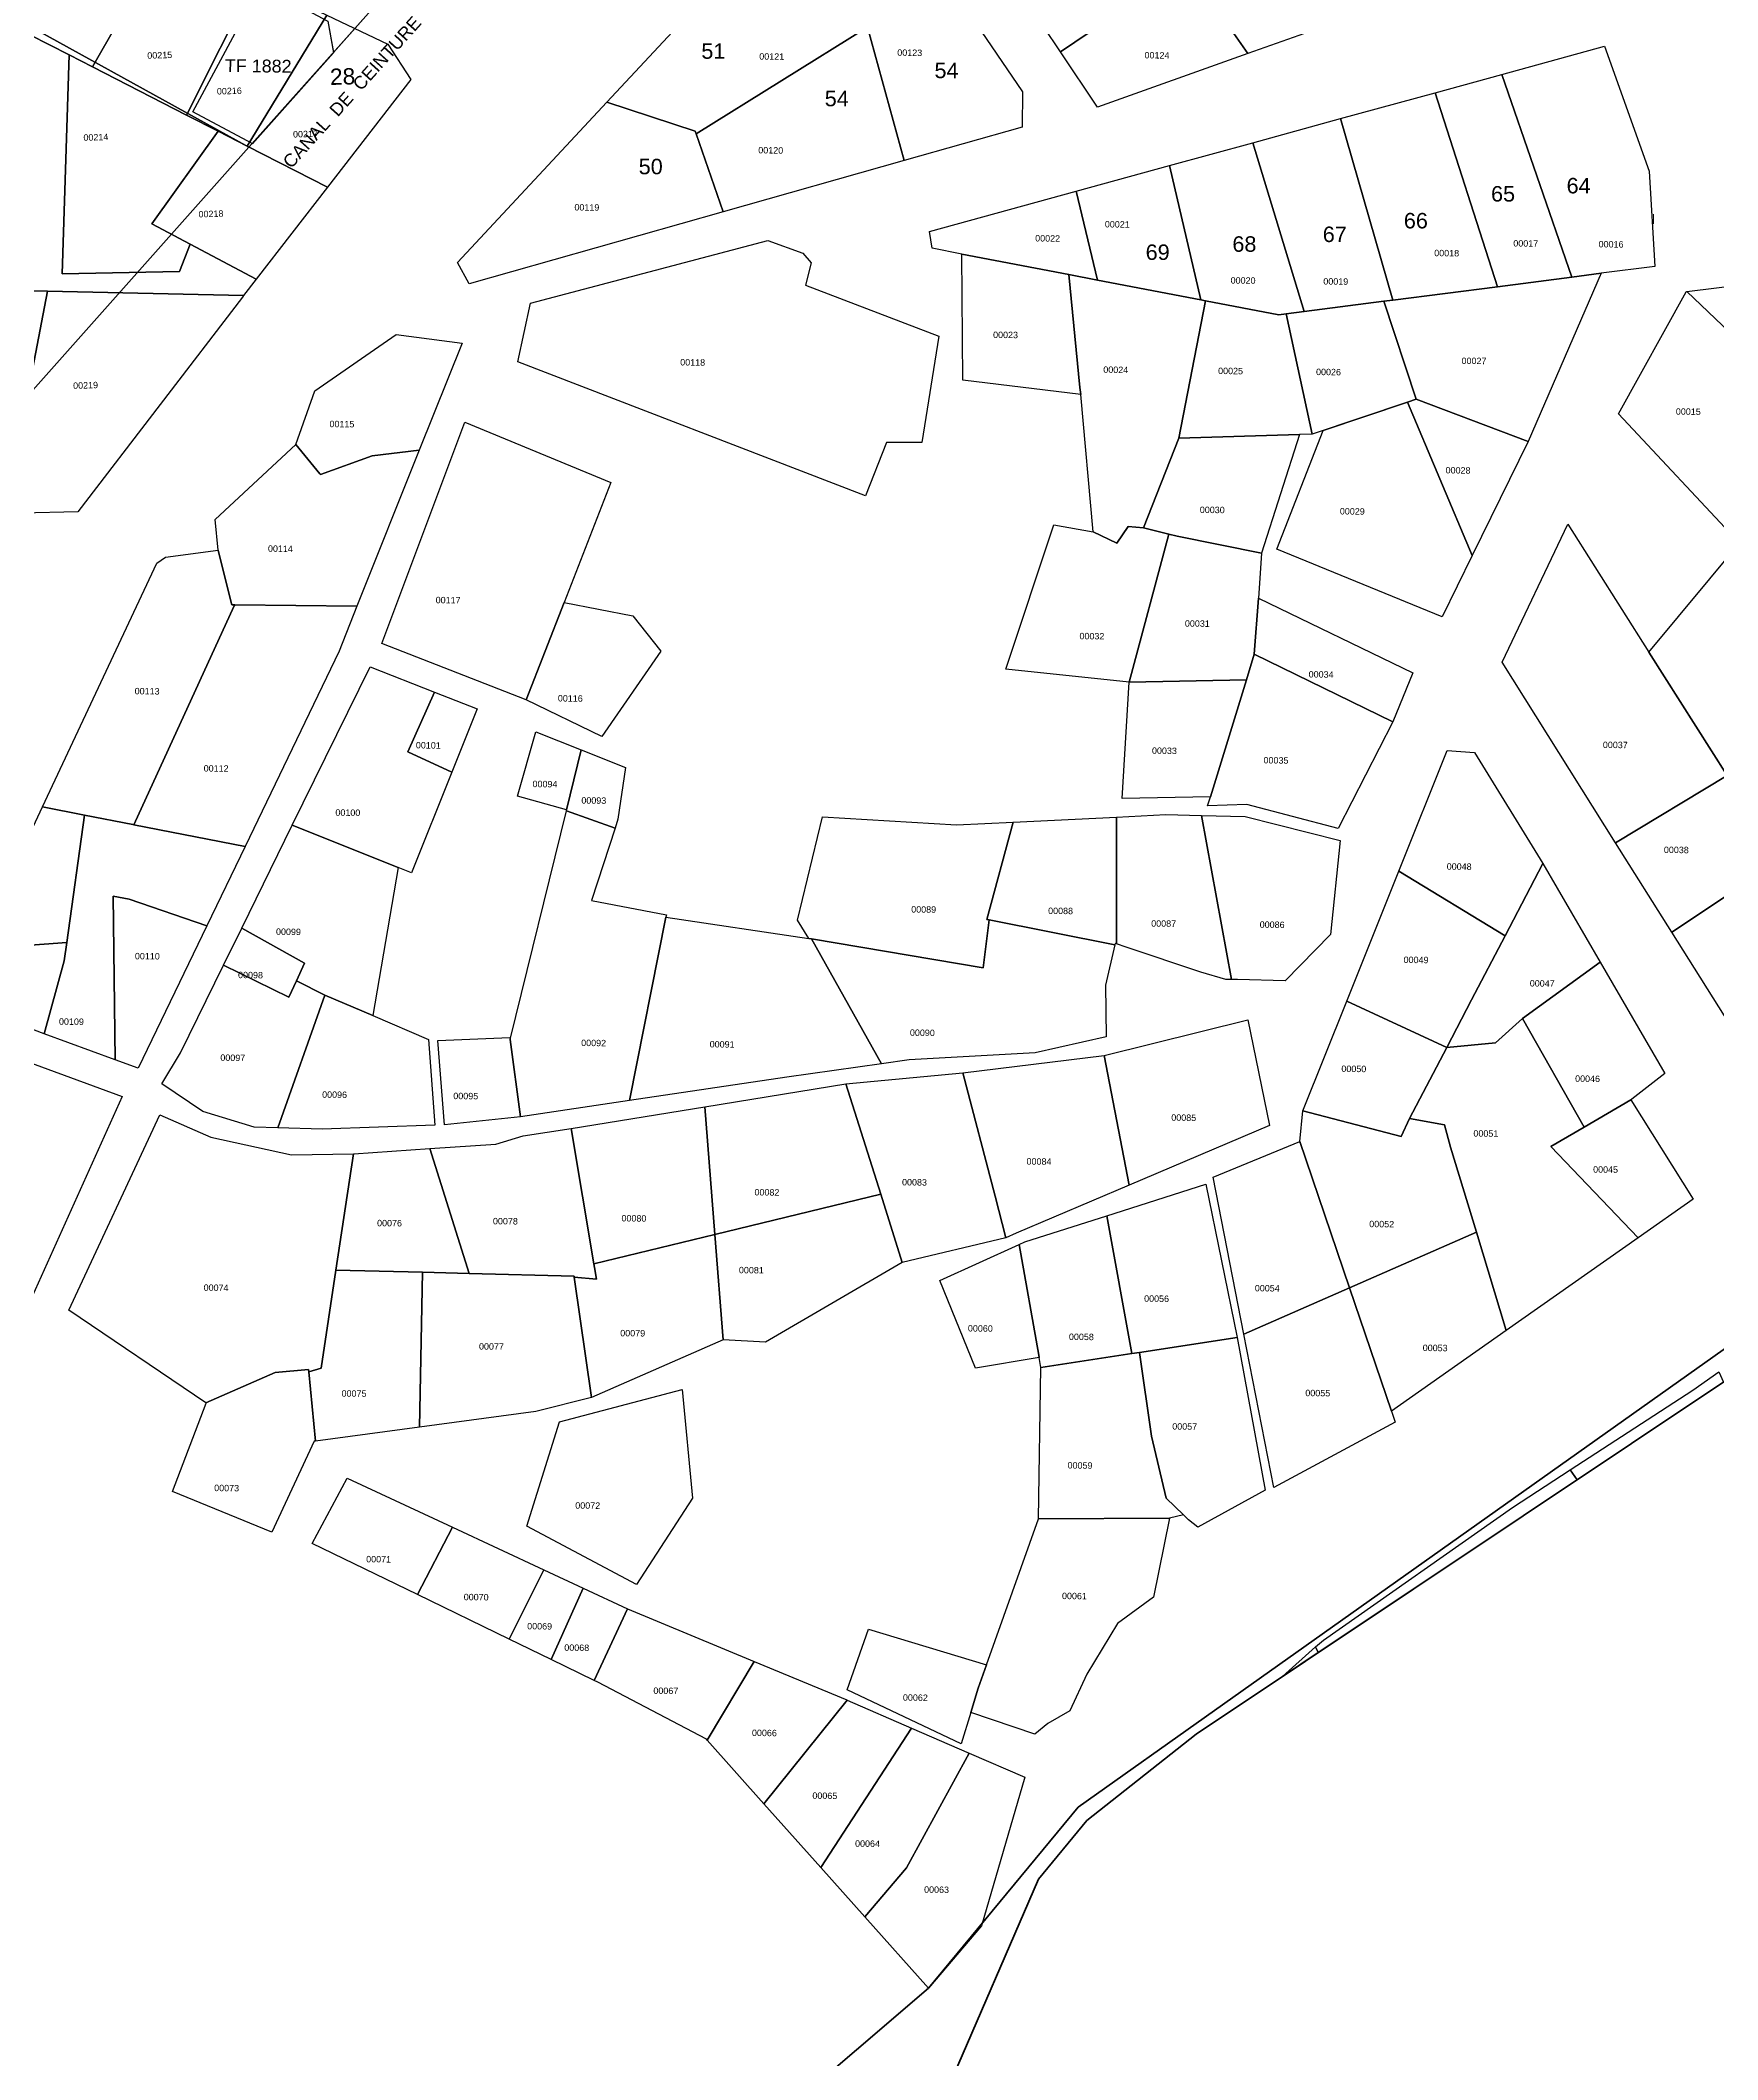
# Model space of a CAD drawing. Header units: metres. Extents: x 251686 to 255059, y 1627526 to 1631912.
# Drawn here: x 254120.2 to 254381.8, y 1627742.5 to 1628057.4 of the extents above; entities that cross this region are included whole.
import ezdxf
from ezdxf.enums import TextEntityAlignment as Align

# ---------------------------------------------------------------- set-up
doc = ezdxf.new("R2010")
doc.units = ezdxf.units.M
doc.header["$MEASUREMENT"] = 0
for name, color, linetype, lineweight in [('Limites des CA Rufisque', 5, 'Continuous', 53), ('limites_communes_2025', 7, 'Continuous', 0), ('Numero_TF', 7, 'Continuous', 0), ('Régularisation', 1, 'Continuous', 40)]:
    doc.layers.add(name, color=color, linetype=linetype, lineweight=lineweight)
for name, color, linetype in [('limites_parcelles', 7, 'Continuous'), ('limites_sections', 7, 'Continuous'), ('numero_lot', 7, 'Continuous'), ('numero_parcelle', 7, 'Continuous')]:
    doc.layers.add(name, color=color, linetype=linetype)
doc.styles.add('Style-Arial', font='arial.ttf')
doc.styles.add('style1', font='')
doc.styles.get('style1').set_extended_font_data('Times New Roman', bold=True)

# ---------------------------------------------------------------- blocks, each defined once
blk = doc.blocks.new('*U104')
at = {"layer": 'Numero_TF', "color": 4, "linetype": 'Continuous', "lineweight": 30}
for p, q in [((212.252401, -158.730959), (300.834114, -59.182559)), ((224.546909, -139.058767), (225.425174, -143.988265)), ((225.425174, -143.988265), (212.805221, -158.196477))]:
    blk.add_line(p, q, dxfattribs=at)
at = {"layer": 'Numero_TF', "color": 4, "linetype": 'Continuous', "lineweight": 30, "flags": 128}
for points in [[(203.507106, -153.208526), (214.11516, -133.458873), (224.546909, -139.058767), (225.416104, -143.937359), (300.834114, -59.182559), (256.526817, -65.87679), (256.527405, -65.880683), (270.879831, -63.82134), (268.54384, -68.187042), (258.149556, -87.57892), (244.843724, -80.44875), (254.637788, -64.971609), (176.898159, -21.601739), (127.183331, -107.474226), (151.240048, -125.04791), (212.252267, -158.730886), (212.752818, -158.168366), (203.507106, -153.208526)], [(69.128769, -148.536632), (88.824132, -180.495294), (93.112137, -207.361821), (94.212537, -224.464325), (93.583597, -243.398763), (126.698045, -273.716078), (126.778806, -273.539139), (133.053751, -259.774298), (144.36461, -235.001751), (212.252267, -158.730886), (151.240048, -125.04791), (127.183331, -107.474226), (117.0767, -126.139086), (98.453178, -134.943933), (69.128874, -148.526632), (69.12389, -148.532453), (69.128769, -148.536632)]]:
    blk.add_lwpolyline(points, close=True, dxfattribs=at)
at = {"layer": 'Numero_TF', "color": 4, "linetype": 'Continuous', "lineweight": 0, "style": 'Style-Arial'}
blk.add_text('CANAL  DE  CEINTURE', height=2, rotation=48.043163, dxfattribs=at).set_placement((217.341806, -160.837616), align=Align.TOP_LEFT)
blk.add_text('TF 1882', height=2, rotation=359.3981, dxfattribs=at).set_placement((208.482652, -146.997154))

msp = doc.modelspace()

# ---------------------------------------------------------------- linework, layer by layer
at = {"layer": 'Limites des CA Rufisque', "color": 1, "linetype": 'Continuous', "lineweight": 70, "extrusion": (4.73613e-08, -2.66677e-08, 1), "elevation": -0.031309, "flags": 128}
msp.add_lwpolyline([(254254.3961, 1628625.9535), (254251.157067, 1628819.123021), (254244.95067, 1628605.357237), (254530.959501, 1628477.754889), (254381.885013, 1628242.498279), (254651.876115, 1628047.603031), (254702.8976, 1628149.646), (254714.8038, 1628163.1398), (254729.8851, 1628173.8554), (254741.937757, 1628179.527217), (254745.582431, 1628185.089638), (254773.63346, 1628185.313333), (254773.9383, 1628185.3648), (255059.3394, 1628190.3528), (254884.8597, 1628290.4389), (254820.169, 1628325.7609), (254650.3061, 1628426.1705), (254597.1248, 1628455.9362), (254528.9207, 1628489.0054), (254260.5899, 1628602.7607), (254249.1013, 1628608.8357), (254254.3961, 1628625.9535)], close=True, dxfattribs=at)
at = {"layer": 'limites_communes_2025', "color": 3, "lineweight": 80, "flags": 128}
for points in [[(254538.1941, 1627952.0019), (254300.4655, 1627793.2515), (254283.3998, 1627779.7578), (254275.8592, 1627770.6296), (254219.5028, 1627640.4544), (254230.6154, 1627636.4856), (254247.2841, 1627626.5637), (254260.7779, 1627607.9106), (254271.8904, 1627587.6699), (254267.9217, 1627565.8417), (254274.352, 1627555.2142), (254241.25, 1627526.25), (254166.25, 1627601.25), (254038.75, 1627661.25), (253911.25, 1627698.75), (253791.25, 1627743.75), (253618.75, 1627803.75), (253468.75, 1627871.25), (253371.25, 1627908.75), (253303.75, 1627991.25), (253198.75, 1628051.25), (253108.75, 1628096.25), (252786.25, 1628193.75)], [(254300.4655, 1627793.2515), (254538.1941, 1627952.0019)], [(254283.3998, 1627779.7578), (254300.4655, 1627793.2515)], [(254275.8592, 1627770.6296), (254283.3998, 1627779.7578)], [(254219.5028, 1627640.4544), (254275.8592, 1627770.6296)]]:
    msp.add_lwpolyline(points, dxfattribs=at)
at = {"layer": 'limites_parcelles', "ltscale": 38, "flags": 128}
for points in [[(254279.297168, 1628055.578576), (254268.688851, 1628071.4364), (254287.640683, 1628085.060296), (254295.477554, 1628073.888629), (254298.962732, 1628068.911642), (254279.297168, 1628055.578576)], [(254323.139645, 1628073.559523), (254329.156926, 1628064.997136), (254328.824364, 1628062.526812), (254308.494027, 1628055.304654), (254303.401054, 1628062.581679), (254323.139645, 1628073.559523)], [(254222.491626, 1628042.794164), (254222.347584, 1628043.209457), (254208.553228, 1628047.722177), (254229.83793, 1628070.559599), (254249.151544, 1628059.666732), (254249.218695, 1628059.434965), (254222.491626, 1628042.794164)], [(254261.374385, 1628066.99983), (254273.350109, 1628049.353951), (254273.340324, 1628043.85232), (254254.924651, 1628038.634376), (254249.218695, 1628059.434965), (254261.374385, 1628066.99983)], [(254308.494027, 1628055.304654), (254285.044126, 1628046.978062), (254279.297168, 1628055.578576), (254298.962732, 1628068.911642), (254303.401054, 1628062.581679), (254308.494027, 1628055.304654)], [(254364.139985, 1628056.479754), (254371.103051, 1628036.999255), (254371.954928, 1628022.123985), (254363.613674, 1628021.048142), (254359.008613, 1628020.457907), (254348.090508, 1628052.078023), (254364.139985, 1628056.479754)], [(254222.491626, 1628042.794164), (254226.716904, 1628030.644414), (254187.085057, 1628019.412389), (254185.257068, 1628022.726282), (254208.553228, 1628047.722177), (254222.347584, 1628043.209457), (254222.491626, 1628042.794164)], [(254331.117557, 1628016.868701), (254329.727345, 1628016.687785), (254317.283036, 1628015.078727), (254309.299413, 1628041.423623), (254322.954032, 1628045.173277), (254331.117557, 1628016.868701)], [(254317.283036, 1628015.078727), (254314.502629, 1628014.726547), (254313.315161, 1628014.574227), (254301.900725, 1628016.766231), (254301.177066, 1628016.902646), (254296.272483, 1628037.84659), (254309.299413, 1628041.423623), (254317.283036, 1628015.078727)], [(254285.073363, 1628020.000627), (254280.606004, 1628020.85795), (254263.904049, 1628024.053515), (254259.29198, 1628024.949703), (254258.86231, 1628027.575815), (254281.748757, 1628033.857182), (254285.073363, 1628020.000627)], [(254248.886023, 1627986.350497), (254194.678827, 1628007.227693), (254196.664174, 1628016.41288), (254233.648785, 1628026.192159), (254239.117958, 1628024.213421), (254240.427899, 1628022.676421), (254239.543371, 1628019.193616), (254260.31007, 1628011.270987), (254257.655153, 1627994.645286), (254252.182478, 1627994.655019), (254248.886023, 1627986.350497)], [(254280.606004, 1628020.85795), (254282.331372, 1628003.259257), (254282.454891, 1628002.158708), (254264.071739, 1628004.372758), (254263.904049, 1628024.053515), (254280.606004, 1628020.85795)], [(254398.049828, 1627998.082665), (254376.938035, 1628018.196404), (254394.23246, 1628020.366891), (254399.22892, 1628023.142208), (254407.489529, 1628008.95335), (254406.455548, 1628008.269896), (254398.049828, 1627998.082665)], [(254285.073363, 1628020.000627), (254301.177066, 1628016.902646), (254301.900725, 1628016.766231), (254297.741219, 1627995.346155), (254292.243653, 1627981.36051), (254289.850321, 1627981.567459), (254288.089008, 1627978.954895), (254284.38577, 1627980.718148), (254282.454891, 1628002.158708), (254282.331372, 1628003.259257), (254280.606004, 1628020.85795), (254285.073363, 1628020.000627)], [(254352.216231, 1627994.805279), (254334.738525, 1628001.409385), (254329.727345, 1628016.687785), (254331.117557, 1628016.868701), (254347.44284, 1628018.96311), (254359.008613, 1628020.457907), (254363.613674, 1628021.048142), (254352.216231, 1627994.805279)], [(254318.532761, 1627995.965514), (254316.563654, 1627995.911104), (254297.741219, 1627995.346155), (254301.900725, 1628016.766231), (254313.315161, 1628014.574227), (254314.502629, 1628014.726547), (254318.532761, 1627995.965514)], [(254334.738525, 1628001.409385), (254333.405761, 1628000.967763), (254318.532761, 1627995.965514), (254314.502629, 1628014.726547), (254317.283036, 1628015.078727), (254329.727345, 1628016.687785), (254334.738525, 1628001.409385)], [(254398.049828, 1627998.082665), (254385.178614, 1627978.946306), (254366.306202, 1627999.123627), (254376.860802, 1628018.186889), (254376.938035, 1628018.196404), (254398.049828, 1627998.082665)], [(254179.317328, 1627993.481587), (254171.989858, 1627992.58733), (254163.915563, 1627989.657825), (254163.819266, 1627989.783472), (254160.072781, 1627994.365191), (254163.021815, 1628002.699287), (254175.700892, 1628011.489027), (254185.977955, 1628010.17738), (254179.317328, 1627993.481587)], [(254343.507477, 1627977.041755), (254338.818922, 1627967.494598), (254313.028192, 1627978.04186), (254320.255588, 1627996.543571), (254333.405761, 1628000.967763), (254343.507477, 1627977.041755)], [(254201.899369, 1627969.70712), (254195.984622, 1627954.515715), (254173.453155, 1627963.310165), (254186.438634, 1627997.850937), (254209.171642, 1627988.409444), (254201.899369, 1627969.70712)], [(254179.317328, 1627993.481587), (254169.602729, 1627969.14683), (254150.550003, 1627969.344799), (254150.106012, 1627969.345589), (254148.591675, 1627975.351836), (254147.95909, 1627977.852833), (254147.485074, 1627982.679683), (254160.072781, 1627994.365191), (254163.819266, 1627989.783472), (254163.915563, 1627989.657825), (254171.989858, 1627992.58733), (254179.317328, 1627993.481587)], [(254310.62368, 1627977.389799), (254297.50165, 1627980.038484), (254296.208851, 1627980.3593), (254292.243653, 1627981.36051), (254297.741219, 1627995.346155), (254316.563654, 1627995.911104), (254310.62368, 1627977.389799)], [(254284.38577, 1627980.718148), (254288.089008, 1627978.954895), (254289.850321, 1627981.567459), (254292.243653, 1627981.36051), (254296.208851, 1627980.3593), (254290.019493, 1627957.292339), (254270.776937, 1627959.295573), (254278.249048, 1627981.81974), (254284.38577, 1627980.718148)], [(254371.027566, 1627961.993579), (254383.241688, 1627942.716086), (254365.859108, 1627932.25526), (254348.139843, 1627960.422398), (254358.380323, 1627981.957135), (254371.027566, 1627961.993579)], [(254310.62368, 1627977.389799), (254310.167226, 1627970.383248), (254309.495339, 1627961.639717), (254308.272099, 1627957.65561), (254290.019493, 1627957.292339), (254296.208851, 1627980.3593), (254297.50165, 1627980.038484), (254310.62368, 1627977.389799)], [(254120.582387, 1627937.845659), (254138.371065, 1627975.842962), (254139.762667, 1627976.805688), (254147.95909, 1627977.852833), (254148.591675, 1627975.351836), (254150.106012, 1627969.345589), (254150.550003, 1627969.344799), (254150.443539, 1627969.180904), (254134.80452, 1627935.06954), (254134.650157, 1627935.108423), (254127.10488, 1627936.569644), (254120.582387, 1627937.845659)], [(254169.602729, 1627969.14683), (254166.800809, 1627962.125146), (254152.14318, 1627931.689454), (254134.80452, 1627935.06954), (254150.443539, 1627969.180904), (254150.550003, 1627969.344799), (254169.602729, 1627969.14683)], [(254201.899369, 1627969.70712), (254212.628685, 1627967.612854), (254217.00097, 1627962.142038), (254207.78854, 1627948.809685), (254195.984622, 1627954.515715), (254201.899369, 1627969.70712)], [(254171.6611, 1627959.693846), (254181.692161, 1627955.737984), (254177.515573, 1627946.421565), (254184.401528, 1627943.282066), (254178.090089, 1627927.550853), (254176.016371, 1627928.374963), (254159.513532, 1627934.986987), (254171.6611, 1627959.693846)], [(254331.135716, 1627951.099837), (254322.573785, 1627934.484642), (254308.363037, 1627938.235593), (254302.233632, 1627938.024498), (254302.670461, 1627939.423264), (254308.272099, 1627957.65561), (254309.495339, 1627961.639717), (254331.135716, 1627951.099837)], [(254204.580356, 1627946.720903), (254211.486371, 1627944.006057), (254210.294444, 1627935.919788), (254209.847998, 1627934.540343), (254202.247023, 1627937.246774), (254202.276202, 1627937.372198), (254204.580356, 1627946.720903)], [(254354.512276, 1627929.042015), (254348.623785, 1627917.75963), (254332.049858, 1627927.81755), (254339.582976, 1627946.654539), (254343.858221, 1627946.318767), (254354.512276, 1627929.042015)], [(254389.04524, 1627927.947833), (254374.627279, 1627918.302156), (254365.859108, 1627932.25526), (254383.241688, 1627942.716086), (254391.673207, 1627929.419917), (254389.04524, 1627927.947833)], [(254209.847998, 1627934.540343), (254206.169828, 1627923.263679), (254217.844765, 1627921.0133), (254217.766862, 1627920.627358), (254212.117848, 1627892.038483), (254195.087215, 1627889.52064), (254193.477453, 1627901.569218), (254202.247023, 1627937.246774), (254209.847998, 1627934.540343)], [(254134.80452, 1627935.06954), (254152.14318, 1627931.689454), (254146.165847, 1627919.297245), (254134.079275, 1627923.459456), (254131.580269, 1627923.946501), (254131.891988, 1627898.416366), (254120.837955, 1627902.451264), (254123.937177, 1627913.825478), (254124.347693, 1627916.710701), (254127.10488, 1627936.569644), (254134.650157, 1627935.108423), (254134.80452, 1627935.06954)], [(254176.016371, 1627928.374963), (254172.046952, 1627905.294402), (254164.591616, 1627908.483174), (254160.146033, 1627910.730348), (254161.396014, 1627913.469297), (254151.628253, 1627918.940058), (254159.513532, 1627934.986987), (254176.016371, 1627928.374963)], [(254271.921748, 1627935.462711), (254267.802287, 1627920.277766), (254268.168943, 1627920.20955), (254267.219397, 1627912.730927), (254240.452773, 1627917.266718), (254240.076449, 1627917.325299), (254238.276609, 1627920.185497), (254242.166018, 1627936.268489), (254263.099027, 1627935.024758), (254271.921748, 1627935.462711)], [(254288.006832, 1627916.467894), (254287.823564, 1627916.535784), (254287.784561, 1627916.313857), (254268.168943, 1627920.20955), (254267.802287, 1627920.277766), (254271.921748, 1627935.462711), (254288.042022, 1627936.254463), (254288.006832, 1627916.467894)], [(254301.275374, 1627936.501184), (254305.940104, 1627910.944003), (254305.061773, 1627910.945566), (254301.164345, 1627912.062479), (254289.511649, 1627915.963313), (254288.006832, 1627916.467894), (254288.042022, 1627936.254463), (254295.735357, 1627936.636513), (254301.275374, 1627936.501184)], [(254305.940104, 1627910.944003), (254301.275374, 1627936.501184), (254308.070096, 1627936.334667), (254322.88897, 1627932.61159), (254321.386141, 1627917.952852), (254314.336987, 1627910.736029), (254306.905302, 1627910.942287), (254305.940104, 1627910.944003)], [(254348.623785, 1627917.75963), (254343.384226, 1627907.740504), (254339.510248, 1627900.334647), (254323.944699, 1627907.533777), (254332.049858, 1627927.81755), (254348.623785, 1627917.75963)], [(254363.461207, 1627913.611831), (254351.332328, 1627904.840416), (254347.107665, 1627901.054688), (254339.510248, 1627900.334647), (254343.384226, 1627907.740504), (254348.623785, 1627917.75963), (254354.512276, 1627929.042015), (254363.461207, 1627913.611831)], [(254396.927746, 1627915.299326), (254399.180508, 1627912.032938), (254384.579296, 1627902.464803), (254374.627279, 1627918.302156), (254389.04524, 1627927.947833), (254391.825291, 1627922.672888), (254396.927746, 1627915.299326)], [(254146.165847, 1627919.297245), (254135.480209, 1627897.106962), (254131.891988, 1627898.416366), (254131.580269, 1627923.946501), (254134.079275, 1627923.459456), (254146.165847, 1627919.297245)], [(254148.789939, 1627913.163549), (254151.628253, 1627918.940058), (254161.396014, 1627913.469297), (254160.146033, 1627910.730348), (254158.983263, 1627908.184284), (254148.789939, 1627913.163549)], [(254240.076449, 1627917.325299), (254240.452773, 1627917.266718), (254251.39249, 1627897.798451), (254236.611474, 1627895.672339), (254212.117848, 1627892.038483), (254217.766862, 1627920.627358), (254240.076449, 1627917.325299)], [(254287.784561, 1627916.313857), (254286.325623, 1627910.052294), (254286.436782, 1627902.002316), (254275.371127, 1627899.50282), (254255.717695, 1627898.41814), (254251.39249, 1627897.798451), (254240.452773, 1627917.266718), (254267.219397, 1627912.730927), (254268.168943, 1627920.20955), (254287.784561, 1627916.313857)], [(254120.837955, 1627902.451264), (254119.333224, 1627903.004105), (254106.862992, 1627908.527932), (254110.195978, 1627915.664496), (254124.347693, 1627916.710701), (254123.937177, 1627913.825478), (254120.837955, 1627902.451264)], [(254160.146033, 1627910.730348), (254164.591616, 1627908.483174), (254157.267563, 1627887.802279), (254153.580711, 1627887.92466), (254145.573838, 1627890.342252), (254139.162959, 1627894.677757), (254142.057434, 1627899.469661), (254148.789939, 1627913.163549), (254158.983263, 1627908.184284), (254160.146033, 1627910.730348)], [(254368.394026, 1627892.262452), (254368.249074, 1627892.16619), (254360.954221, 1627887.903321), (254351.332328, 1627904.840416), (254363.461207, 1627913.611831), (254373.535988, 1627896.249242), (254368.394026, 1627892.262452)], [(254181.765125, 1627888.222007), (254164.158703, 1627887.577679), (254157.267563, 1627887.802279), (254164.591616, 1627908.483174), (254172.046952, 1627905.294402), (254180.775407, 1627901.572505), (254181.765125, 1627888.222007)], [(254339.510248, 1627900.334647), (254333.718655, 1627889.264433), (254332.401007, 1627886.467692), (254317.09998, 1627890.442579), (254323.944699, 1627907.533777), (254339.510248, 1627900.334647)], [(254360.954221, 1627887.903321), (254355.756029, 1627884.862529), (254369.369049, 1627870.649856), (254348.794156, 1627856.169817), (254344.140255, 1627871.534451), (254340.129311, 1627884.803453), (254339.150954, 1627888.260615), (254333.718655, 1627889.264433), (254339.510248, 1627900.334647), (254347.107665, 1627901.054688), (254351.332328, 1627904.840416), (254360.954221, 1627887.903321)], [(254195.087215, 1627889.52064), (254183.270937, 1627888.277241), (254182.213278, 1627901.415515), (254193.429742, 1627901.878167), (254193.477453, 1627901.569218), (254195.087215, 1627889.52064)], [(254110.936907, 1627843.83288), (254100.69455, 1627848.377891), (254108.346054, 1627863.228387), (254113.062758, 1627872.321848), (254108.251945, 1627875.438353), (254110.986885, 1627882.788325), (254116.883409, 1627898.587839), (254132.962797, 1627892.671513), (254110.936907, 1627843.83288)], [(254270.792969, 1627870.62248), (254254.599724, 1627866.790474), (254251.25975, 1627877.432935), (254245.846689, 1627894.681061), (254264.091962, 1627896.347367), (254269.09612, 1627877.121305), (254270.792969, 1627870.62248)], [(254264.091962, 1627896.347367), (254286.103396, 1627899.068696), (254289.986191, 1627878.869775), (254272.367598, 1627871.382189), (254270.792969, 1627870.62248), (254269.09612, 1627877.121305), (254264.091962, 1627896.347367)], [(254333.718655, 1627889.264433), (254339.150954, 1627888.260615), (254340.129311, 1627884.803453), (254344.140255, 1627871.534451), (254324.357489, 1627862.853864), (254316.608918, 1627885.685009), (254317.09998, 1627890.442579), (254332.401007, 1627886.467692), (254333.718655, 1627889.264433)], [(254369.369049, 1627870.649856), (254355.756029, 1627884.862529), (254360.954221, 1627887.903321), (254368.249074, 1627892.16619), (254377.941106, 1627876.676772), (254369.369049, 1627870.649856)], [(254169.035844, 1627883.766111), (254166.320303, 1627865.6155), (254164.034496, 1627850.301817), (254162.103069, 1627849.726131), (254162.065113, 1627850.092975), (254156.823296, 1627849.658305), (254146.023897, 1627844.909416), (254124.679997, 1627859.338531), (254138.845478, 1627889.83301), (254146.821455, 1627886.324795), (254159.393116, 1627883.561264), (254169.035844, 1627883.766111)], [(254206.541994, 1627866.596036), (254206.637501, 1627866.026397), (254206.943155, 1627864.220926), (254203.468904, 1627864.48771), (254203.440274, 1627864.671149), (254187.080846, 1627865.086325), (254180.9382, 1627884.565364), (254191.228486, 1627885.261312), (254195.496998, 1627886.566395), (254203.008233, 1627887.67267), (254206.541994, 1627866.596036)], [(254169.035844, 1627883.766111), (254169.132364, 1627883.765939), (254180.9382, 1627884.565364), (254187.080846, 1627865.086325), (254179.793907, 1627865.273021), (254166.320303, 1627865.6155), (254169.035844, 1627883.766111)], [(254251.25975, 1627877.432935), (254254.599724, 1627866.790474), (254233.304554, 1627854.348291), (254226.703249, 1627854.726808), (254225.400509, 1627871.166507), (254251.25975, 1627877.432935)], [(254286.512631, 1627874.098205), (254301.954978, 1627879.031877), (254306.844588, 1627855.095835), (254291.619219, 1627852.767821), (254290.431699, 1627852.586545), (254286.512631, 1627874.098205)], [(254226.703249, 1627854.726808), (254206.167096, 1627845.748349), (254203.468904, 1627864.48771), (254206.943155, 1627864.220926), (254206.637501, 1627866.026397), (254206.541994, 1627866.596036), (254225.400509, 1627871.166507), (254226.703249, 1627854.726808)], [(254276.239385, 1627850.420778), (254275.962293, 1627852.004201), (254275.904947, 1627852.32282), (254272.847039, 1627869.605366), (254273.726074, 1627869.999535), (254286.512631, 1627874.098205), (254290.431699, 1627852.586545), (254276.239385, 1627850.420778)], [(254275.962293, 1627852.004201), (254266.046666, 1627850.31343), (254260.472805, 1627863.980944), (254272.847039, 1627869.605366), (254275.904947, 1627852.32282), (254275.962293, 1627852.004201)], [(254179.374547, 1627841.134076), (254163.126326, 1627838.952662), (254162.103069, 1627849.726131), (254164.034496, 1627850.301817), (254166.320303, 1627865.6155), (254179.793907, 1627865.273021), (254179.374547, 1627841.134076)], [(254206.167096, 1627845.748349), (254197.495717, 1627843.572764), (254179.374547, 1627841.134076), (254179.793907, 1627865.273021), (254187.080846, 1627865.086325), (254203.440274, 1627864.671149), (254203.468904, 1627864.48771), (254206.167096, 1627845.748349)], [(254330.905948, 1627843.615404), (254331.501298, 1627841.886634), (254312.565281, 1627831.727783), (254307.897598, 1627855.624823), (254324.357489, 1627862.853864), (254330.905948, 1627843.615404)], [(254298.484997, 1627827.428722), (254296.273817, 1627826.940402), (254275.869229, 1627826.812607), (254276.239385, 1627850.420778), (254290.431699, 1627852.586545), (254291.619219, 1627852.767821), (254293.497486, 1627839.73426), (254295.767755, 1627830.029947), (254298.484997, 1627827.428722)], [(254298.484997, 1627827.428722), (254295.767755, 1627830.029947), (254293.497486, 1627839.73426), (254291.619219, 1627852.767821), (254306.844588, 1627855.095835), (254311.232569, 1627831.315117), (254300.711241, 1627825.532968), (254299.275104, 1627826.664808), (254298.484997, 1627827.428722)], [(254162.103069, 1627849.726131), (254163.126326, 1627838.952662), (254162.9236, 1627838.933719), (254156.334948, 1627824.718366), (254140.8162, 1627831.096992), (254146.091392, 1627844.870688), (254146.023897, 1627844.909416), (254156.823296, 1627849.658305), (254162.065113, 1627850.092975), (254162.103069, 1627849.726131)], [(254381.947081, 1627849.759829), (254382.657479, 1627848.137658), (254359.874435, 1627832.923597), (254358.774327, 1627834.454337), (254377.917088, 1627846.890696), (254381.947081, 1627849.759829)], [(254196.064319, 1627825.661169), (254201.189526, 1627841.935004), (254220.280564, 1627846.997315), (254221.900927, 1627830.055146), (254213.16117, 1627816.56752), (254196.064319, 1627825.661169)], [(254359.874435, 1627832.923597), (254319.495139, 1627805.959112), (254319.074759, 1627806.852615), (254320.283163, 1627807.92184), (254349.758589, 1627828.601947), (254358.774327, 1627834.454337), (254359.874435, 1627832.923597)], [(254265.294837, 1627796.620606), (254266.450203, 1627800.431097), (254267.740337, 1627804.038656), (254275.869229, 1627826.812607), (254296.273817, 1627826.940402), (254293.771319, 1627814.609577), (254288.175507, 1627810.507771), (254283.393385, 1627802.620927), (254280.757814, 1627796.873013), (254277.308536, 1627794.900485), (254275.317309, 1627793.263184), (254265.294837, 1627796.620606)], [(254231.526932, 1627804.57601), (254224.198544, 1627792.31168), (254224.082961, 1627792.447014), (254207.149868, 1627801.356983), (254206.600186, 1627801.628217), (254211.793511, 1627812.786363), (254231.526932, 1627804.57601)], [(254267.740337, 1627804.038656), (254266.450203, 1627800.431097), (254265.294837, 1627796.620606), (254263.799711, 1627791.720041), (254246.054976, 1627800.139201), (254249.353473, 1627809.59231), (254267.740337, 1627804.038656)], [(254246.052126, 1627798.536972), (254233.051123, 1627782.40262), (254224.198544, 1627792.31168), (254231.526932, 1627804.57601), (254245.974979, 1627798.575717), (254246.052126, 1627798.536972)], [(254265.061563, 1627790.279647), (254255.300537, 1627772.40217), (254248.781504, 1627764.769368), (254241.903668, 1627772.474257), (254256.072831, 1627794.185395), (254265.061563, 1627790.279647)], [(254248.781504, 1627764.769368), (254255.300537, 1627772.40217), (254265.061563, 1627790.279647), (254273.741689, 1627786.519227), (254266.963354, 1627763.33749), (254258.712942, 1627753.642236), (254248.781504, 1627764.769368)]]:
    msp.add_lwpolyline(points, close=True, dxfattribs=at)
at = {"layer": 'limites_parcelles', "ltscale": 40, "flags": 128}
for points in [[(254128.372184, 1628053.227257), (254124.716454, 1628055.09718), (254115.545884, 1628059.796441), (254125.68495, 1628080.172938), (254139.829377, 1628073.379928), (254128.372184, 1628053.227257)], [(254102.294494, 1628066.637191), (254102.688184, 1628066.395155), (254115.545884, 1628059.796441), (254124.716454, 1628055.09718), (254123.64901, 1628020.992057), (254141.924792, 1628021.339558), (254143.57322, 1628025.588212), (254153.905487, 1628020.131755), (254151.910503, 1628017.569983), (254121.344513, 1628018.247984), (254106.239702, 1628018.577206), (254103.279547, 1628018.648982), (254091.135416, 1628017.564692), (254085.750744, 1628029.068587), (254093.98684, 1628034.281803), (254091.231353, 1628046.893041), (254088.425576, 1628047.233841), (254088.4808, 1628052.389082), (254095.948584, 1628070.711618), (254102.294494, 1628066.637191)], [(254164.889462, 1628061.331336), (254152.475939, 1628040.874861), (254147.952521, 1628043.195896), (254142.995414, 1628045.73741), (254153.592138, 1628066.768335), (254164.889462, 1628061.331336)], [(254178.015937, 1628051.27468), (254164.992595, 1628034.45881), (254152.475939, 1628040.874861), (254164.889462, 1628061.331336), (254174.401568, 1628056.764536), (254178.015937, 1628051.27468)], [(254128.372184, 1628053.227257), (254142.995414, 1628045.73741), (254147.952521, 1628043.195896), (254137.611108, 1628028.749423), (254143.57322, 1628025.588212), (254141.924792, 1628021.339558), (254123.64901, 1628020.992057), (254124.716454, 1628055.09718), (254128.372184, 1628053.227257)], [(254152.475939, 1628040.874861), (254164.992595, 1628034.45881), (254153.905487, 1628020.131755), (254143.57322, 1628025.588212), (254137.611108, 1628028.749423), (254147.952521, 1628043.195896), (254152.475939, 1628040.874861)], [(254117.303904, 1627983.64501), (254105.358563, 1627983.369839), (254104.609002, 1627996.530558), (254104.709718, 1627997.885566), (254106.239702, 1628018.577206), (254121.344513, 1628018.247984), (254116.728966, 1627994.097091), (254117.303904, 1627983.64501)], [(254151.910503, 1628017.569983), (254151.734566, 1628017.340958), (254126.090349, 1627983.84355), (254117.303904, 1627983.64501), (254116.728966, 1627994.097091), (254121.344513, 1628018.247984), (254151.910503, 1628017.569983)]]:
    msp.add_lwpolyline(points, close=True, dxfattribs=at)
at = {"layer": 'limites_parcelles', "ltscale": 40}
msp.add_3dface([(254153.592138, 1628066.768335), (254142.995414, 1628045.73741), (254128.372184, 1628053.227257), (254139.829377, 1628073.379928)], dxfattribs=at)
at = {"layer": 'limites_parcelles', "ltscale": 38}
for points in [[(254254.924651, 1628038.634376), (254226.716904, 1628030.644414), (254222.491626, 1628042.794164), (254249.218695, 1628059.434965)], [(254359.008613, 1628020.457907), (254347.44284, 1628018.96311), (254337.728812, 1628049.22015), (254348.090508, 1628052.078023)], [(254347.44284, 1628018.96311), (254331.117557, 1628016.868701), (254322.954032, 1628045.173277), (254337.728812, 1628049.22015)], [(254301.177066, 1628016.902646), (254285.073363, 1628020.000627), (254281.748757, 1628033.857182), (254296.272483, 1628037.84659)], [(254352.216231, 1627994.805279), (254343.507477, 1627977.041755), (254333.405761, 1628000.967763), (254334.738525, 1628001.409385)], [(254371.027566, 1627961.993579), (254385.178614, 1627978.946306), (254401.603938, 1627961.311818), (254383.241688, 1627942.716086)], [(254334.21866, 1627958.748402), (254331.135716, 1627951.099837), (254309.495339, 1627961.639717), (254310.167226, 1627970.383248)], [(254302.670461, 1627939.423264), (254288.896529, 1627939.138896), (254290.019493, 1627957.292339), (254308.272099, 1627957.65561)], [(254181.692161, 1627955.737984), (254188.347395, 1627953.120103), (254184.401528, 1627943.282066), (254177.515573, 1627946.421565)], [(254197.46217, 1627949.532647), (254204.580356, 1627946.720903), (254202.276202, 1627937.372198), (254194.626006, 1627939.538203)], [(254110.195978, 1627915.664496), (254120.582387, 1627937.845659), (254127.10488, 1627936.569644), (254124.347693, 1627916.710701)], [(254286.103396, 1627899.068696), (254308.515609, 1627904.627005), (254311.88384, 1627888.164329), (254289.986191, 1627878.869775)], [(254223.833641, 1627891.052445), (254245.846689, 1627894.681061), (254251.25975, 1627877.432935), (254225.400509, 1627871.166507)], [(254203.008233, 1627887.67267), (254223.833641, 1627891.052445), (254225.400509, 1627871.166507), (254206.541994, 1627866.596036)], [(254324.357489, 1627862.853864), (254307.897598, 1627855.624823), (254303.10547, 1627880.101204), (254316.608918, 1627885.685009)], [(254348.794156, 1627856.169817), (254330.905948, 1627843.615404), (254324.357489, 1627862.853864), (254344.140255, 1627871.534451)], [(254184.471994, 1627825.517702), (254179.028885, 1627815.016338), (254162.615317, 1627822.979486), (254168.057877, 1627833.171986)], [(254184.471994, 1627825.517702), (254198.75479, 1627818.861366), (254193.340122, 1627808.070391), (254179.028885, 1627815.016338)], [(254198.75479, 1627818.861366), (254204.878737, 1627816.00313), (254199.868885, 1627804.892918), (254193.340122, 1627808.070391)], [(254211.793511, 1627812.786363), (254206.600186, 1627801.628217), (254199.868885, 1627804.892918), (254204.878737, 1627816.00313)], [(254319.495139, 1627805.959112), (254313.904695, 1627802.225925), (254319.074759, 1627806.852615)], [(254256.072831, 1627794.185395), (254241.903668, 1627772.474257), (254233.051123, 1627782.40262), (254246.052126, 1627798.536972)]]:
    msp.add_3dface(points, dxfattribs=at)
at = {"layer": 'limites_sections', "color": 112, "lineweight": 40, "extrusion": (3.13226e-08, -1.22909e-08, 1), "elevation": -0.01207, "flags": 128}
msp.add_lwpolyline([(254381.885013, 1628242.498279), (254651.876115, 1628047.603031), (254649.151342, 1628042.153484), (254282.056716, 1627781.848766), (254258.712942, 1627753.642236), (254158.402887, 1627667.719989), (254016.92288, 1627730.128102), (253789.717074, 1627795.718879), (253560.793059, 1627891.442229), (253461.178186, 1627935.950985), (253423.027767, 1627967.742968), (253305.375391, 1628033.502846), (253374.268487, 1628101.940239), (253388.282867, 1628177.212071), (253454.032863, 1628268.742801), (253456.858534, 1628379.83858), (253454.879488, 1628458.45481), (253488.589644, 1628500.414429), (253582.988286, 1628458.102486), (253644.43714, 1628425.981101), (253736.007323, 1628381.875383), (253766.757442, 1628373.202598), (253836.323408, 1628343.15576), (253837.103178, 1628319.100647), (253879.127588, 1628301.609786), (253897.943396, 1628292.248733), (253942.258351, 1628268.687297), (254032.48387, 1628219.152912), (254111.3613, 1628174.170812), (254127.468152, 1628196.627242), (254166.418264, 1628175.618587), (254262.032613, 1628116.192678), (254381.885013, 1628242.498279)], close=True, dxfattribs=at)
at = {"layer": 'limites_sections', "color": 112, "linetype": 'Continuous', "lineweight": 40, "elevation": 0.000023, "flags": 128}
msp.add_lwpolyline([(254649.151342, 1628042.153484), (254642.1756, 1628028.202), (254627.0943, 1628011.9301), (254587.0098, 1627982.9582), (254538.1941, 1627952.0019), (254300.4655, 1627793.2515), (254283.3998, 1627779.7578), (254275.8592, 1627770.6296), (254219.5028, 1627640.4544), (254230.6154, 1627636.4856), (254247.2841, 1627626.5637), (254260.7779, 1627607.9106), (254271.8904, 1627587.6699), (254267.9217, 1627565.8417), (254273.492865, 1627556.634111), (254241.245871, 1627526.254129), (254166.25, 1627601.25), (254166.248906, 1627601.250515), (254166.245523, 1627601.253898), (254158.402887, 1627667.719989), (254258.712942, 1627753.642236), (254282.056716, 1627781.848766), (254649.151342, 1628042.153484)], close=True, dxfattribs=at)
at = {"layer": 'Régularisation', "color": 10, "linetype": 'Continuous', "lineweight": 13}
msp.add_line((254371.765263, 1628028.782649), (254371.782154, 1628030.252011), dxfattribs=at)

# ---------------------------------------------------------------- block references
at = {"layer": 'numero_tf', "color": 4, "linetype": 'Continuous', "lineweight": 30}
msp.add_blockref('*U104', (253940.50954, 1628199.439653), dxfattribs=at)

# ---------------------------------------------------------------- texts
at = {"layer": 'numero_lot', "color": 7, "lineweight": 13, "attachment_point": 1, "line_spacing_factor": 0.72, "style": 'style1'}
for s, insert, char_height, rotation in [('\\fArial|b0|i0|c00|p39;51', (254223.299611, 1628056.916559), 2.413, 359.89812801), ('\\fArial|b0|i0|c00|p39;54', (254259.64761, 1628053.896843), 2.413, 359.89812801), ('\\fArial|b0|i0|c00|p39;28', (254165.347115, 1628052.952764), 2.54, 1.75811085), ('\\fArial|b0|i0|c00|p39;54', (254242.53901, 1628049.514517), 2.413, 359.89812801), ('\\fArial|b0|i0|c00|p39;50', (254213.528057, 1628038.911104), 2.413, 359.89812801), ('\\fArial|b0|i0|c00|p39;65', (254346.430925, 1628034.65625), 2.413, 359.89812801), ('\\fArial|b0|i0|c00|p39;64', (254358.21123, 1628035.93074), 2.413, 359.89812801), ('\\fArial|b0|i0|c00|p39;66', (254332.833435, 1628030.470247), 2.413, 359.89812801), ('\\fArial|b0|i0|c00|p39;69', (254292.572274, 1628025.5544), 2.413, 359.89812801), ('\\fArial|b0|i0|c00|p39;68', (254306.099866, 1628026.825783), 2.413, 359.89812801), ('\\fArial|b0|i0|c00|p39;67', (254320.193217, 1628028.341318), 2.413, 359.89812801)]:
    msp.add_mtext(s, dxfattribs=dict(at, insert=insert, char_height=char_height, rotation=rotation))
at = {"layer": 'numero_parcelle', "color": 5, "lineweight": 0, "style": 'Style-Arial'}
for s, rotation, p in [('00215', 1.7581, (254136.888382, 1628055.508196)), ('00121', 359.3981, (254232.332493, 1628055.378656)), ('00123', 359.3981, (254253.853001, 1628055.974275)), ('00124', 359.3981, (254292.401954, 1628055.569298)), ('00216', 1.7581, (254147.739278, 1628049.922538)), ('00214', 1.7581, (254126.930442, 1628042.707472)), ('00217', 1.7581, (254159.610332, 1628043.217331)), ('00120', 359.3981, (254232.178853, 1628040.753964)), ('00119', 359.3981, (254203.509155, 1628031.852086)), ('00218', 1.7581, (254144.877075, 1628030.763259)), ('00021', 359.3981, (254286.2152, 1628029.206493)), ('00022', 359.3981, (254275.352987, 1628027.019839)), ('00017', 359.3981, (254349.905596, 1628026.236625)), ('00016', 359.3981, (254363.206832, 1628026.096889)), ('00018', 359.3981, (254337.572373, 1628024.722787)), ('00020', 359.3981, (254305.830968, 1628020.454713)), ('00019', 359.3981, (254320.281694, 1628020.3029)), ('00023', 359.3981, (254268.78987, 1628011.969461)), ('00118', 359.3981, (254220.006821, 1628007.685054)), ('00024', 359.3981, (254285.976972, 1628006.530005)), ('00025', 359.3981, (254303.876166, 1628006.341964)), ('00027', 359.3981, (254341.830037, 1628007.915325)), ('00219', 1.7581, (254125.324774, 1628004.02211)), ('00026', 359.3981, (254319.147956, 1628006.181526)), ('00115', 359.3981, (254165.31799, 1627998.060205)), ('00015', 359.3981, (254375.250037, 1628000.004567)), ('00028', 359.3981, (254339.351523, 1627990.84995)), ('00030', 359.3981, (254301.020891, 1627984.679012)), ('00029', 359.3981, (254322.861192, 1627984.449569)), ('00114', 359.3981, (254155.729219, 1627978.627896)), ('00117', 359.3981, (254181.874966, 1627970.60574)), ('00031', 359.3981, (254298.699685, 1627966.954622)), ('00032', 359.3981, (254282.255964, 1627964.990945)), ('00113', 359.3981, (254134.943399, 1627956.402043)), ('00034', 359.3981, (254317.995659, 1627959.027904)), ('00116', 359.3981, (254200.929044, 1627955.286239)), ('00101', 359.3981, (254178.789242, 1627947.963568)), ('00033', 359.3981, (254293.56442, 1627947.123368)), ('00037', 359.3981, (254363.864758, 1627948.028232)), ('00112', 359.3981, (254145.703082, 1627944.362581)), ('00035', 359.3981, (254310.957166, 1627945.625924)), ('00094', 359.3981, (254196.978309, 1627941.923144)), ('00100', 359.3981, (254166.237675, 1627937.470311)), ('00093', 359.3981, (254204.592274, 1627939.359519)), ('00038', 359.3981, (254373.38241, 1627931.658533)), ('00048', 359.3981, (254339.523501, 1627929.056109)), ('00089', 359.3981, (254256.023993, 1627922.373651)), ('00088', 359.3981, (254277.371656, 1627922.149383)), ('00099', 359.3981, (254156.979646, 1627918.893122)), ('00087', 359.3981, (254293.445521, 1627920.172773)), ('00086', 359.3981, (254310.359438, 1627919.995083)), ('00110', 359.3981, (254134.978539, 1627915.081772)), ('00098', 359.3981, (254151.063423, 1627912.140175)), ('00049', 359.3981, (254332.80135, 1627914.500423)), ('00047', 359.3981, (254352.470633, 1627910.842636)), ('00109', 359.3981, (254123.140544, 1627904.876161)), ('00090', 359.3981, (254255.822017, 1627903.147932)), ('00092', 359.3981, (254204.565183, 1627901.549986)), ('00091', 359.3981, (254224.599144, 1627901.339518)), ('00097', 359.3981, (254148.30024, 1627899.243319)), ('00050', 359.3981, (254323.097473, 1627897.510953)), ('00096', 359.3981, (254164.170187, 1627893.489019)), ('00095', 359.3981, (254184.62641, 1627893.274116)), ('00046', 359.3981, (254359.540629, 1627895.977715)), ('00085', 359.3981, (254296.576351, 1627889.901227)), ('00051', 359.3981, (254343.684708, 1627887.434243)), ('00084', 359.3981, (254274.004968, 1627883.071709)), ('00045', 359.3981, (254362.347999, 1627881.814938)), ('00082', 359.3981, (254231.582826, 1627878.258479)), ('00083', 359.3981, (254254.591606, 1627879.824505)), ('00080', 359.3981, (254210.84713, 1627874.203465)), ('00076', 359.3981, (254172.737678, 1627873.453441)), ('00078', 359.3981, (254190.806264, 1627873.756642)), ('00052', 359.3981, (254327.441667, 1627873.307259)), ('00081', 359.3981, (254229.156101, 1627866.122775)), ('00074', 359.3981, (254145.698023, 1627863.384054)), ('00056', 359.3981, (254292.338322, 1627861.679181)), ('00054', 359.3981, (254309.599655, 1627863.305587)), ('00079', 359.3981, (254210.658964, 1627856.292325)), ('00060', 359.3981, (254264.862997, 1627857.037608)), ('00058', 359.3981, (254280.615341, 1627855.721737)), ('00077', 359.3981, (254188.630282, 1627854.222981)), ('00053', 359.3981, (254335.778756, 1627853.991833)), ('00075', 359.3981, (254167.203209, 1627846.88842)), ('00055', 359.3981, (254317.475179, 1627846.953139)), ('00057', 359.3981, (254296.727399, 1627841.747868)), ('00059', 359.3981, (254280.404733, 1627835.674407)), ('00073', 359.3981, (254147.340581, 1627832.1421)), ('00072', 359.3981, (254203.643128, 1627829.414185)), ('00071', 359.3981, (254171.037501, 1627821.046677)), ('00070', 359.3981, (254186.248871, 1627815.134956)), ('00061', 359.3981, (254279.533822, 1627815.305332)), ('00069', 359.3981, (254196.142162, 1627810.593828)), ('00068', 359.3981, (254201.932163, 1627807.24619)), ('00067', 359.3981, (254215.821199, 1627800.526658)), ('00062', 359.3981, (254254.732726, 1627799.46051)), ('00066', 359.3981, (254231.189876, 1627793.955922)), ('00065', 359.3981, (254240.612367, 1627784.160843)), ('00064', 359.3981, (254247.267409, 1627776.695605)), ('00063', 359.3981, (254258.031222, 1627769.515884))]:
    msp.add_text(s, height=1, rotation=rotation, dxfattribs=at).set_placement(p, align=Align.TOP_LEFT)

doc.saveas('drawing.dxf')
